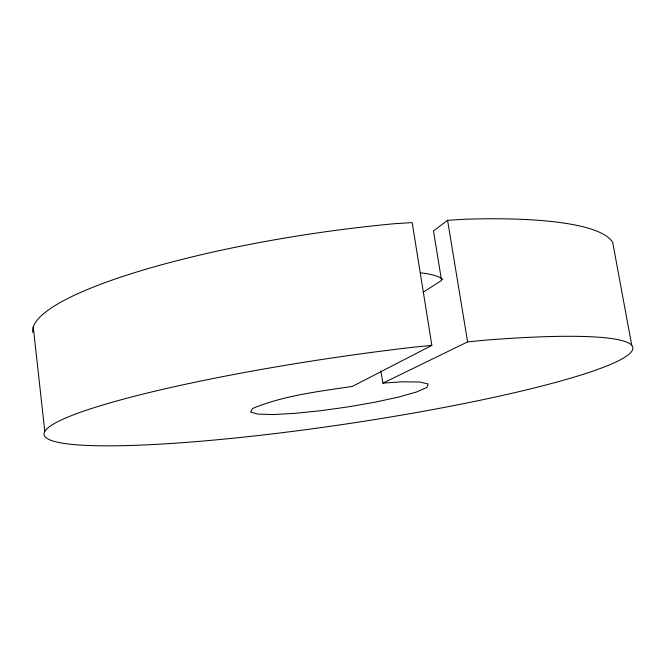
<?xml version="1.0" encoding="UTF-8"?>
<svg xmlns="http://www.w3.org/2000/svg" width="665" height="665" viewBox="0 0 665 665"><rect width="100%" height="100%" fill="white"/><g stroke="black" fill="none" stroke-linecap="round" stroke-linejoin="round"><path stroke-width="1" d="M631.75 345.293L612.731 242.542A293.863 56.941 -8.4 0 0 464.777 219.234L447.578 220.331L433.48 230.913L441.552 280.505L423.156 292.226M32.726 332.342A293.863 56.941 -8.4 0 1 394.478 223.714L412.192 222.584L431.859 345.393L352.384 386.398C318.809 391.494 284.271 395.376 252.65 408.426L250.572 412.067L258.012 414.137L273.598 414.536L295.376 413.322L321.12 410.662L348.452 406.839L375.002 402.192L398.393 397.113L416.348 392.059L426.822 387.52L428.218 384.013L419.731 382.001L401.693 381.826L382.924 383.131L380.829 370.962M382.924 383.131L467.603 341.885L484.96 340.181A297.621 33.691 -8.4 0 1 508.002 394.195A297.621 33.691 -8.4 0 1 48.595 439.307A297.621 33.691 -8.4 0 1 413.971 347.155L431.859 345.393M447.578 220.331L467.603 341.885M33.25 327.064L44.796 431.344M420.903 272.866A120.972 22.918 -8.4 0 1 442.774 279.408"/></g></svg>
